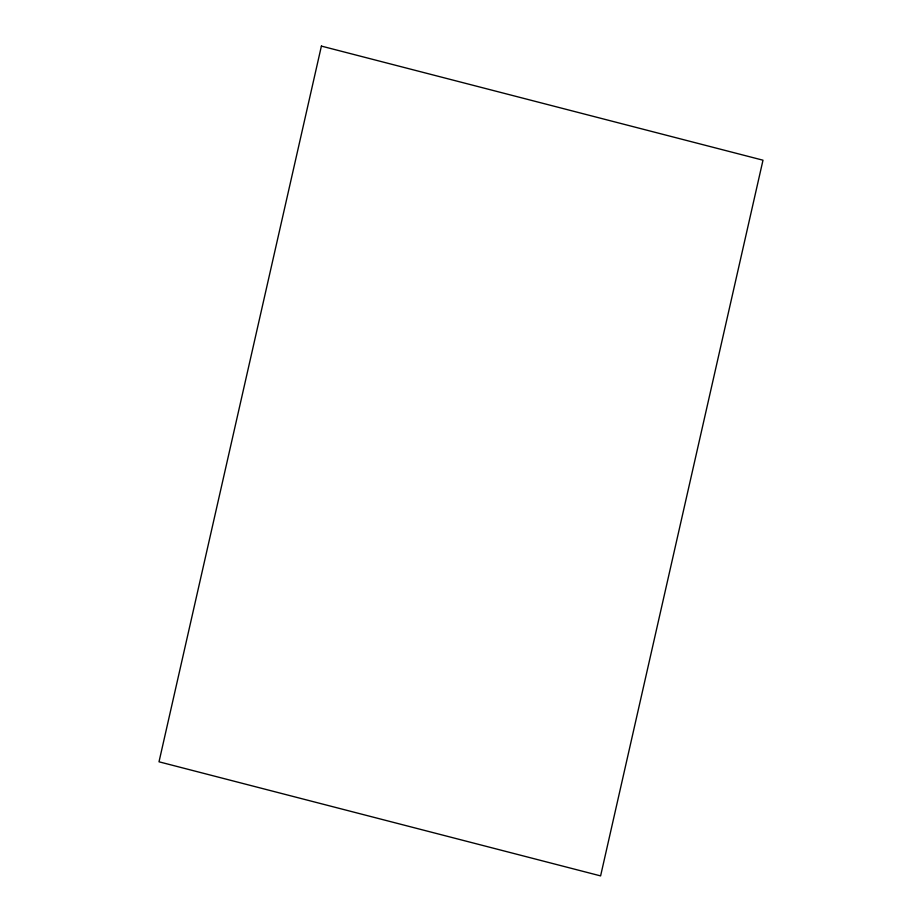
<?xml version="1.0" encoding="UTF-8"?>
<svg xmlns="http://www.w3.org/2000/svg" width="922" height="922" viewBox="0 0 922 922"><rect width="100%" height="100%" fill="white"/><g stroke="black" fill="none" stroke-linecap="round" stroke-linejoin="round"><path stroke-width="1.38" d="M321.398 46.1L159.01 761.803L600.602 875.9L762.99 160.198L321.398 46.1"/></g></svg>
